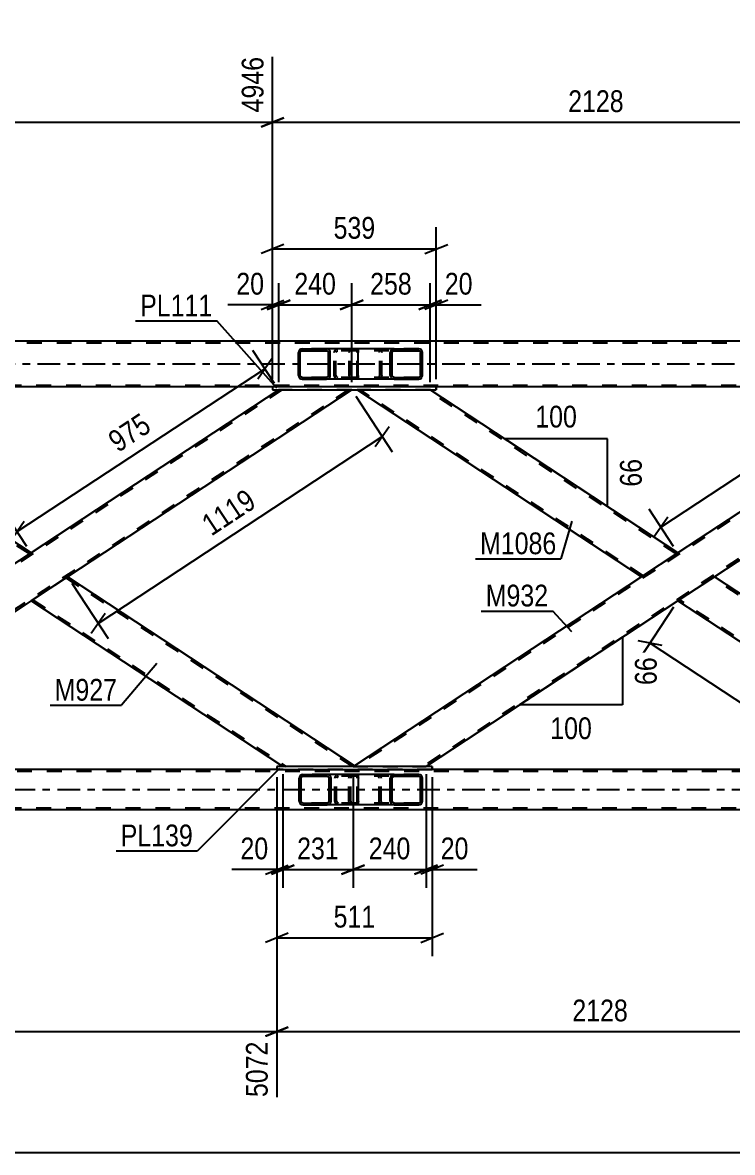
# Model space of a CAD drawing. Header units: millimetres. Extents: x -853 to 336, y -866 to -25.
# Drawn here: x -620.9 to -527.5, y -594.9 to -446.2 of the extents above; entities that cross this region are included whole.
import ezdxf

# ---------------------------------------------------------------- set-up
doc = ezdxf.new("R2010")
doc.units = ezdxf.units.MM
doc.linetypes.add('DXK_LINE_DOT2', pattern=[3.9198, 1.9599, -1.9599])
doc.linetypes.add('DXK_LINE_DOT3', pattern=[5.9187, 2.979, -0.9799, 0.9799, -0.9799])
doc.styles.add('Arial Narrow', font='ARIALN.TTF', dxfattribs={"height": 0.2})

# ---------------------------------------------------------------- blocks, each defined once
blk = doc.blocks.new('Part-570393679-5912 - 5909')
at = {"linetype": 'Continuous'}
h = blk.add_hatch(dxfattribs=at)
h.set_pattern_fill('', scale=0.7, style=0, pattern_type=0)
h.set_pattern_definition([(45, (-584.574, -492.8504), (-1.57154, 1.57154), [])])
h.paths.add_polyline_path([(-584.61, -492.67), (-584.57, -492.85), (-584.46, -493.01), (-584.3, -493.11), (-584.11, -493.15), (-580.92, -493.15), (-580.73, -493.11), (-580.56, -493.01), (-580.45, -492.85), (-580.42, -492.67), (-580.42, -489.63), (-580.45, -489.44), (-580.56, -489.29), (-580.73, -489.18), (-580.92, -489.15), (-584.11, -489.15), (-584.3, -489.18), (-584.46, -489.29), (-584.57, -489.44), (-584.61, -489.63)])
h.paths.add_polyline_path([(-584.34, -489.53), (-584.29, -489.46), (-584.21, -489.4), (-584.11, -489.39), (-580.92, -489.39), (-580.82, -489.4), (-580.74, -489.46), (-580.69, -489.53), (-580.67, -489.63), (-580.67, -492.67), (-580.69, -492.76), (-580.74, -492.84), (-580.82, -492.89), (-580.92, -492.91), (-584.11, -492.91), (-584.21, -492.89), (-584.29, -492.84), (-584.34, -492.76), (-584.36, -492.67), (-584.36, -489.63)])
at = {"color": 2, "linetype": 'Continuous'}
for p, q in [((-584.57, -489.44), (-584.61, -489.63)), ((-584.61, -492.67), (-584.61, -489.63)), ((-584.36, -489.63), (-584.34, -489.53)), ((-584.36, -492.67), (-584.36, -489.63)), ((-584.34, -489.53), (-584.29, -489.46)), ((-584.11, -489.15), (-584.3, -489.18)), ((-584.29, -489.46), (-584.21, -489.4)), ((-584.21, -489.4), (-584.11, -489.39)), ((-584.11, -489.15), (-580.92, -489.15)), ((-584.11, -489.39), (-580.92, -489.39)), ((-577.01, -489.15), (-580.92, -489.15)), ((-580.73, -489.18), (-580.92, -489.15)), ((-580.92, -489.39), (-580.82, -489.4)), ((-580.82, -489.4), (-580.74, -489.46)), ((-580.74, -489.46), (-580.69, -489.53)), ((-580.69, -489.53), (-580.67, -489.63)), ((-580.67, -492.67), (-580.67, -489.63)), ((-580.42, -489.63), (-580.45, -489.44)), ((-580.42, -492.67), (-580.42, -489.63)), ((-577.01, -489.15), (-576.91, -489.18)), ((-576.91, -489.18), (-576.82, -489.29)), ((-576.82, -489.29), (-576.76, -489.44)), ((-576.76, -489.44), (-576.74, -489.63)), ((-576.74, -492.67), (-576.74, -489.63)), ((-584.61, -492.67), (-584.57, -492.85)), ((-584.34, -492.76), (-584.36, -492.67)), ((-584.29, -492.84), (-584.34, -492.76)), ((-584.3, -493.11), (-584.11, -493.15)), ((-584.21, -492.89), (-584.29, -492.84)), ((-584.11, -492.91), (-584.21, -492.89)), ((-584.11, -492.91), (-580.92, -492.91)), ((-584.11, -493.15), (-580.92, -493.15)), ((-580.82, -492.89), (-580.92, -492.91)), ((-580.92, -493.15), (-580.73, -493.11)), ((-577.01, -493.15), (-580.92, -493.15)), ((-580.74, -492.84), (-580.82, -492.89)), ((-580.69, -492.76), (-580.74, -492.84)), ((-580.67, -492.67), (-580.69, -492.76)), ((-580.45, -492.85), (-580.42, -492.67)), ((-576.91, -493.11), (-577.01, -493.15)), ((-576.82, -493.01), (-576.91, -493.11)), ((-576.76, -492.85), (-576.82, -493.01)), ((-576.74, -492.67), (-576.76, -492.85))]:
    blk.add_line(p, q, dxfattribs=at)
at = {"color": 7, "linetype": 'DXK_LINE_DOT2'}
for p, q in [((-580.92, -489.15), (-584.11, -489.15)), ((-577.01, -489.39), (-584.11, -489.39)), ((-579.92, -489.63), (-579.88, -489.44)), ((-579.92, -492.67), (-579.92, -489.63)), ((-579.65, -489.53), (-579.67, -489.63)), ((-579.67, -492.67), (-579.67, -489.63)), ((-579.59, -489.46), (-579.65, -489.53)), ((-579.61, -489.18), (-579.42, -489.15)), ((-579.59, -489.46), (-579.57, -489.44)), ((-579.57, -489.44), (-579.51, -489.4)), ((-579.51, -489.4), (-579.42, -489.39)), ((-577.91, -489.39), (-577.91, -489.15)), ((-576.96, -489.4), (-577.01, -489.39)), ((-576.91, -489.46), (-576.96, -489.4)), ((-576.89, -489.53), (-576.91, -489.46)), ((-576.87, -489.63), (-576.89, -489.53)), ((-576.87, -492.67), (-576.87, -489.63)), ((-577.01, -492.91), (-584.11, -492.91)), ((-580.92, -493.15), (-584.11, -493.15)), ((-579.88, -492.85), (-579.92, -492.67)), ((-579.67, -492.67), (-579.65, -492.76)), ((-579.65, -492.76), (-579.59, -492.84)), ((-579.42, -493.15), (-579.61, -493.11)), ((-579.59, -492.84), (-579.57, -492.85)), ((-579.57, -492.85), (-579.51, -492.89)), ((-579.51, -492.89), (-579.42, -492.91)), ((-577.91, -493.15), (-577.91, -492.91)), ((-577.01, -492.91), (-576.96, -492.89)), ((-576.96, -492.89), (-576.91, -492.84)), ((-576.91, -492.84), (-576.89, -492.76)), ((-576.89, -492.76), (-576.87, -492.67))]:
    blk.add_line(p, q, dxfattribs=at)
at = {"color": 2, "linetype": 'Continuous'}
for centre, start, end in [((-584.12, -489.64), 111.1513, 156.1048), ((-580.9, -489.64), 23.8952, 68.8487), ((-584.12, -492.65), 203.8952, 248.8487), ((-580.9, -492.65), 291.1513, 336.1048)]:
    blk.add_arc(centre, 0.492, start, end, dxfattribs=at)
at = {"color": 7, "linetype": 'DXK_LINE_DOT2'}
for centre, start, end in [((-579.43, -489.64), 111.1513, 156.1049), ((-579.43, -492.65), 203.8951, 248.8487)]:
    blk.add_arc(centre, 0.492, start, end, dxfattribs=at)
blk = doc.blocks.new('Part-570393679-6231 - 5909')
at = {"color": 2, "linetype": 'Continuous'}
for p, q in [((-588.01, -494.15), (-588.01, -494.55)), ((-566.46, -494.15), (-588.01, -494.15)), ((-588.01, -494.55), (-566.46, -494.55)), ((-566.46, -494.15), (-566.46, -494.55)), ((-566.46, -494.15), (-566.46, -494.15)), ((-566.46, -494.55), (-566.46, -494.55))]:
    blk.add_line(p, q, dxfattribs=at)
at = {"color": 7, "linetype": 'DXK_LINE_DOT2'}
for p, q in [((-588.01, -494.15), (-588.01, -494.55)), ((-566.46, -494.55), (-566.46, -494.15)), ((-566.46, -494.15), (-566.46, -494.15)), ((-566.46, -494.55), (-566.46, -494.55))]:
    blk.add_line(p, q, dxfattribs=at)
blk = doc.blocks.new('Part-570393679-5964 - 5909')
at = {"color": 2, "linetype": 'Continuous'}
for p, q in [((-615, -519.15), (-619.8, -522.31)), ((-615, -519.15), (-615, -519.15)), ((-577.23, -543.99), (-615, -519.15)), ((-619.8, -522.31), (-619.8, -522.31)), ((-586.66, -544.11), (-619.8, -522.31)), ((-577.27, -544.01), (-577.42, -544.11)), ((-577.23, -543.99), (-577.27, -544.01))]:
    blk.add_line(p, q, dxfattribs=at)
at = {"color": 7, "linetype": 'DXK_LINE_DOT2'}
for p, q in [((-615.03, -519.17), (-615.43, -519.43)), ((-615.43, -519.43), (-615.43, -519.43)), ((-615.43, -519.43), (-615.43, -519.43)), ((-615.22, -519.29), (-615.22, -519.29)), ((-577.49, -544.11), (-615.22, -519.29)), ((-615, -519.15), (-615, -519.15)), ((-619.58, -522.16), (-619.57, -522.15)), ((-619.58, -522.16), (-619.58, -522.16)), ((-619.58, -522.16), (-586.22, -544.11)), ((-619.37, -522.02), (-619.37, -522.02)), ((-577.23, -543.99), (-577.23, -543.99)), ((-577.23, -543.99), (-577.23, -543.99)), ((-577.42, -544.11), (-586.66, -544.11)), ((-586.66, -544.11), (-586.66, -544.11))]:
    blk.add_line(p, q, dxfattribs=at)
blk = doc.blocks.new('Part-570393679-6108 - 5909')
at = {"color": 2, "linetype": 'Continuous'}
for p, q in [((-539.47, -519.15), (-576.87, -494.55)), ((-534.67, -515.99), (-567.26, -494.55)), ((-534.67, -515.99), (-539.47, -519.15)), ((-534.67, -515.99), (-534.67, -515.99)), ((-539.47, -519.15), (-539.47, -519.15))]:
    blk.add_line(p, q, dxfattribs=at)
at = {"color": 7, "linetype": 'DXK_LINE_DOT2'}
for p, q in [((-567.26, -494.55), (-576.87, -494.55)), ((-539.25, -519), (-576.43, -494.55)), ((-534.89, -516.13), (-567.7, -494.55)), ((-567.26, -494.55), (-567.26, -494.55)), ((-535.1, -516.27), (-535.1, -516.27)), ((-535.1, -516.27), (-535.1, -516.27)), ((-534.89, -516.13), (-534.94, -516.16)), ((-534.8, -516.07), (-534.8, -516.07)), ((-534.7, -516.01), (-534.7, -516.01)), ((-534.67, -515.99), (-534.67, -515.99)), ((-534.67, -515.99), (-534.67, -515.99)), ((-539.47, -519.15), (-539.47, -519.15))]:
    blk.add_line(p, q, dxfattribs=at)
blk = doc.blocks.new('Part-570393679-6038 - 5909')
at = {"linetype": 'Continuous'}
h = blk.add_hatch(dxfattribs=at)
h.set_pattern_fill('', scale=0.7, style=0, pattern_type=0)
h.set_pattern_definition([(45, (-572.4827, -492.8504), (-1.57154, 1.57154), [])])
h.paths.add_polyline_path([(-572.52, -492.67), (-572.48, -492.85), (-572.37, -493.01), (-572.21, -493.11), (-572.01, -493.15), (-568.78, -493.15), (-568.58, -493.11), (-568.41, -493.01), (-568.3, -492.85), (-568.26, -492.67), (-568.26, -489.63), (-568.3, -489.44), (-568.41, -489.29), (-568.58, -489.18), (-568.78, -489.15), (-572.01, -489.15), (-572.21, -489.18), (-572.37, -489.29), (-572.48, -489.44), (-572.52, -489.63)])
h.paths.add_polyline_path([(-572.25, -489.53), (-572.19, -489.46), (-572.11, -489.4), (-572.01, -489.39), (-568.78, -489.39), (-568.68, -489.4), (-568.6, -489.46), (-568.54, -489.53), (-568.52, -489.63), (-568.52, -492.67), (-568.54, -492.76), (-568.6, -492.84), (-568.68, -492.89), (-568.78, -492.91), (-572.01, -492.91), (-572.11, -492.89), (-572.19, -492.84), (-572.25, -492.76), (-572.27, -492.67), (-572.27, -489.63)])
at = {"color": 7, "linetype": 'DXK_LINE_DOT2'}
for p, q in [((-577.91, -489.63), (-577.87, -489.44)), ((-577.91, -492.67), (-577.91, -489.63)), ((-577.63, -489.53), (-577.65, -489.63)), ((-577.65, -492.67), (-577.65, -489.63)), ((-577.58, -489.46), (-577.63, -489.53)), ((-577.59, -489.18), (-577.4, -489.15)), ((-577.49, -489.4), (-577.58, -489.46)), ((-577.4, -489.39), (-577.49, -489.4)), ((-577.01, -489.15), (-577.4, -489.15)), ((-568.78, -489.39), (-577.4, -489.39)), ((-574.16, -489.15), (-573.97, -489.18)), ((-574.06, -489.4), (-574.16, -489.39)), ((-573.98, -489.46), (-574.06, -489.4)), ((-573.93, -489.53), (-573.98, -489.46)), ((-573.91, -489.63), (-573.93, -489.53)), ((-573.91, -492.67), (-573.91, -489.63)), ((-573.69, -489.44), (-573.65, -489.63)), ((-573.65, -492.67), (-573.65, -489.63)), ((-568.78, -489.15), (-572.01, -489.15)), ((-577.87, -492.85), (-577.91, -492.67)), ((-577.65, -492.67), (-577.63, -492.76)), ((-577.63, -492.76), (-577.58, -492.84)), ((-577.4, -493.15), (-577.59, -493.11)), ((-577.58, -492.84), (-577.49, -492.89)), ((-577.49, -492.89), (-577.4, -492.91)), ((-568.78, -492.91), (-577.4, -492.91)), ((-577.01, -493.15), (-577.4, -493.15)), ((-574.16, -492.91), (-574.06, -492.89)), ((-573.97, -493.11), (-574.16, -493.15)), ((-574.06, -492.89), (-573.98, -492.84)), ((-573.98, -492.84), (-573.93, -492.76)), ((-573.93, -492.76), (-573.91, -492.67)), ((-573.65, -492.67), (-573.69, -492.85)), ((-568.78, -493.15), (-572.01, -493.15))]:
    blk.add_line(p, q, dxfattribs=at)
at = {"color": 2, "linetype": 'Continuous'}
for p, q in [((-572.01, -489.15), (-577.01, -489.15)), ((-572.48, -489.44), (-572.52, -489.63)), ((-572.52, -492.67), (-572.52, -489.63)), ((-572.27, -489.63), (-572.25, -489.53)), ((-572.27, -492.67), (-572.27, -489.63)), ((-572.25, -489.53), (-572.19, -489.46)), ((-572.01, -489.15), (-572.21, -489.18)), ((-572.19, -489.46), (-572.11, -489.4)), ((-572.11, -489.4), (-572.01, -489.39)), ((-572.01, -489.15), (-568.78, -489.15)), ((-572.01, -489.39), (-568.78, -489.39)), ((-568.58, -489.18), (-568.78, -489.15)), ((-568.78, -489.39), (-568.68, -489.4)), ((-568.68, -489.4), (-568.6, -489.46)), ((-568.6, -489.46), (-568.54, -489.53)), ((-568.54, -489.53), (-568.52, -489.63)), ((-568.52, -492.67), (-568.52, -489.63)), ((-568.26, -489.63), (-568.3, -489.44)), ((-568.26, -492.67), (-568.26, -489.63)), ((-572.01, -493.15), (-577.01, -493.15)), ((-572.52, -492.67), (-572.48, -492.85)), ((-572.25, -492.76), (-572.27, -492.67)), ((-572.19, -492.84), (-572.25, -492.76)), ((-572.21, -493.11), (-572.01, -493.15)), ((-572.11, -492.89), (-572.19, -492.84)), ((-572.01, -492.91), (-572.11, -492.89)), ((-572.01, -492.91), (-568.78, -492.91)), ((-572.01, -493.15), (-568.78, -493.15)), ((-568.68, -492.89), (-568.78, -492.91)), ((-568.78, -493.15), (-568.58, -493.11)), ((-568.6, -492.84), (-568.68, -492.89)), ((-568.54, -492.76), (-568.6, -492.84)), ((-568.52, -492.67), (-568.54, -492.76)), ((-568.3, -492.85), (-568.26, -492.67))]:
    blk.add_line(p, q, dxfattribs=at)
at = {"color": 7, "linetype": 'DXK_LINE_DOT2'}
for centre, start, end in [((-577.42, -489.65), 110.7583, 155.68), ((-574.14, -489.65), 24.32, 69.2417), ((-577.42, -492.65), 204.32, 249.2417), ((-574.14, -492.65), 290.7583, 335.68)]:
    blk.add_arc(centre, 0.496, start, end, dxfattribs=at)
at = {"color": 2, "linetype": 'Continuous'}
for centre, start, end in [((-572.03, -489.65), 110.7583, 155.6801), ((-568.76, -489.65), 24.3199, 69.2417), ((-572.03, -492.65), 204.3199, 249.2417), ((-568.76, -492.65), 290.7583, 335.6801)]:
    blk.add_arc(centre, 0.496, start, end, dxfattribs=at)
blk = doc.blocks.new('Part-570393679-6063 - 5909')
at = {"color": 2, "linetype": 'Continuous'}
for p, q in [((-659.79, -494.55), (-659.79, -495.93)), ((-619.8, -515.99), (-652.4, -494.55)), ((-624.61, -519.15), (-659.79, -496)), ((-619.8, -515.99), (-624.61, -519.15)), ((-619.8, -515.99), (-619.8, -515.99))]:
    blk.add_line(p, q, dxfattribs=at)
at = {"color": 7, "linetype": 'DXK_LINE_DOT2'}
for p, q in [((-659.79, -494.55), (-659.79, -496)), ((-652.4, -494.55), (-659.79, -494.55)), ((-620.02, -516.13), (-652.83, -494.55)), ((-624.39, -519), (-659.79, -495.71)), ((-659.79, -495.93), (-659.79, -496)), ((-620.24, -516.27), (-620.24, -516.27)), ((-620.24, -516.27), (-620.24, -516.27)), ((-620.02, -516.13), (-620.07, -516.16)), ((-620.02, -516.13), (-620.02, -516.13)), ((-619.93, -516.07), (-619.93, -516.07)), ((-619.84, -516.01), (-619.84, -516.01)), ((-619.8, -515.99), (-619.8, -515.99)), ((-619.8, -515.99), (-619.8, -515.99)), ((-624.61, -519.15), (-624.61, -519.15))]:
    blk.add_line(p, q, dxfattribs=at)
blk = doc.blocks.new('Part-570393679-6100 - 5909')
at = {"color": 7, "linetype": 'DXK_LINE_DOT2'}
for p, q in [((-89.21, -488.39), (-764.15, -488.39)), ((-89.21, -488.15), (-665.01, -488.15)), ((-764.15, -493.91), (-89.21, -493.91)), ((-566.46, -494.15), (-588.01, -494.15))]:
    blk.add_line(p, q, dxfattribs=at)
at = {"color": 2, "linetype": 'Continuous'}
for p, q in [((-494.74, -488.15), (-659.01, -488.15)), ((-588.01, -494.15), (-651.6, -494.15)), ((-502.87, -494.15), (-566.46, -494.15))]:
    blk.add_line(p, q, dxfattribs=at)
at = {"color": 7, "linetype": 'DXK_LINE_DOT3'}
blk.add_line((-89.21, -491.15), (-764.15, -491.15), dxfattribs=at)
blk = doc.blocks.new('Part-570393679-6179 - 5909')
at = {"color": 7, "linetype": 'DXK_LINE_DOT2'}
for p, q in [((-86.59, -544.75), (-764.15, -544.75)), ((-567.01, -544.51), (-587.46, -544.51)), ((-764.15, -549.55), (-86.59, -549.55))]:
    blk.add_line(p, q, dxfattribs=at)
at = {"color": 2, "linetype": 'Continuous'}
for p, q in [((-587.46, -544.51), (-652.14, -544.51)), ((-502.33, -544.51), (-567.01, -544.51)), ((-86.59, -549.79), (-764.15, -549.79))]:
    blk.add_line(p, q, dxfattribs=at)
at = {"color": 7, "linetype": 'DXK_LINE_DOT3'}
blk.add_line((-86.59, -547.15), (-764.15, -547.15), dxfattribs=at)
blk = doc.blocks.new('Part-570393679-6208 - 5909')
at = {"color": 2, "linetype": 'Continuous'}
for p, q in [((-587.46, -544.11), (-587.46, -544.51)), ((-567.01, -544.11), (-587.46, -544.11)), ((-587.46, -544.51), (-567.01, -544.51)), ((-567.01, -544.11), (-567.01, -544.51)), ((-567.01, -544.11), (-567.01, -544.11)), ((-567.01, -544.51), (-567.01, -544.51))]:
    blk.add_line(p, q, dxfattribs=at)
at = {"color": 7, "linetype": 'DXK_LINE_DOT2'}
for p, q in [((-587.46, -544.11), (-587.46, -544.51)), ((-567.01, -544.51), (-567.01, -544.11)), ((-567.01, -544.11), (-567.01, -544.11)), ((-567.01, -544.51), (-567.01, -544.51))]:
    blk.add_line(p, q, dxfattribs=at)
blk = doc.blocks.new('Part-570393679-6458 - 5909')
at = {"color": 7, "linetype": 'DXK_LINE_DOT2'}
for p, q in [((-586.77, -494.55), (-659.79, -542.58)), ((-578.04, -494.55), (-653.38, -544.11)), ((-577.6, -494.55), (-587.21, -494.55)), ((-587.21, -494.55), (-587.21, -494.55)), ((-577.6, -494.55), (-577.6, -494.55)), ((-577.6, -494.55), (-577.6, -494.55)), ((-619.8, -515.99), (-624.61, -519.15)), ((-615, -519.15), (-619.8, -522.31)), ((-659.79, -542.29), (-659.79, -544.11)), ((-659.79, -542.34), (-659.79, -542.29)), ((-659.79, -542.34), (-659.79, -542.36)), ((-659.79, -542.6), (-659.79, -542.58)), ((-652.94, -544.11), (-659.79, -544.11)), ((-652.94, -544.11), (-652.94, -544.11))]:
    blk.add_line(p, q, dxfattribs=at)
at = {"color": 2, "linetype": 'Continuous'}
for p, q in [((-587.21, -494.55), (-619.8, -515.99)), ((-577.6, -494.55), (-615, -519.15)), ((-659.79, -542.29), (-624.61, -519.15)), ((-619.8, -522.31), (-652.94, -544.11)), ((-659.79, -542.36), (-659.79, -544.11))]:
    blk.add_line(p, q, dxfattribs=at)
blk = doc.blocks.new('Part-570393679-6470 - 5909')
at = {"color": 7, "linetype": 'DXK_LINE_DOT2'}
for p, q in [((-501.64, -494.55), (-576.98, -544.11)), ((-502.07, -494.55), (-493.93, -494.55)), ((-502.07, -494.55), (-502.07, -494.55)), ((-493.93, -494.55), (-493.93, -495.51)), ((-493.93, -495.22), (-568.24, -544.11)), ((-493.93, -495.44), (-493.93, -495.46)), ((-493.93, -495.46), (-493.93, -495.51)), ((-493.93, -495.51), (-493.93, -495.51)), ((-493.93, -495.51), (-493.93, -495.51)), ((-534.67, -515.99), (-539.47, -519.15)), ((-529.86, -519.15), (-534.67, -522.31)), ((-577.23, -543.99), (-577.42, -544.11)), ((-577.42, -544.11), (-577.42, -544.11)), ((-577.42, -544.11), (-567.81, -544.11))]:
    blk.add_line(p, q, dxfattribs=at)
at = {"color": 2, "linetype": 'Continuous'}
for p, q in [((-502.07, -494.55), (-534.67, -515.99)), ((-493.93, -494.55), (-493.93, -495.44)), ((-493.93, -495.51), (-529.86, -519.15)), ((-539.47, -519.15), (-577.23, -543.99)), ((-534.67, -522.31), (-567.81, -544.11))]:
    blk.add_line(p, q, dxfattribs=at)
blk = doc.blocks.new('Part-570393679-6475 - 5909')
at = {"color": 2, "linetype": 'Continuous'}
for p, q in [((-529.86, -519.15), (-534.67, -522.31)), ((-529.86, -519.15), (-529.86, -519.15)), ((-493.93, -542.79), (-529.86, -519.15)), ((-534.67, -522.31), (-534.67, -522.31)), ((-501.53, -544.11), (-534.67, -522.31)), ((-493.93, -542.86), (-493.93, -544.11))]:
    blk.add_line(p, q, dxfattribs=at)
at = {"color": 7, "linetype": 'DXK_LINE_DOT2'}
for p, q in [((-529.9, -519.17), (-530.3, -519.43)), ((-530.3, -519.43), (-530.3, -519.43)), ((-530.3, -519.43), (-530.3, -519.43)), ((-530.08, -519.29), (-530.08, -519.29)), ((-493.93, -543.07), (-530.08, -519.29)), ((-529.86, -519.15), (-529.86, -519.15)), ((-534.45, -522.16), (-534.43, -522.15)), ((-501.09, -544.11), (-534.45, -522.16)), ((-534.23, -522.02), (-534.23, -522.02)), ((-493.93, -544.11), (-493.93, -542.79)), ((-493.93, -542.79), (-493.93, -542.79)), ((-493.93, -542.79), (-493.93, -542.79)), ((-493.93, -542.79), (-493.93, -542.86)), ((-493.93, -543.07), (-493.93, -543.14)), ((-501.53, -544.11), (-493.93, -544.11)), ((-501.53, -544.11), (-501.53, -544.11))]:
    blk.add_line(p, q, dxfattribs=at)
blk = doc.blocks.new('Part-570393679-6548 - 5909')
at = {"linetype": 'Continuous'}
h = blk.add_hatch(dxfattribs=at)
h.set_pattern_fill('', scale=0.7, style=0, pattern_type=0)
h.set_pattern_definition([(45, (-572.482, -548.8494), (-1.57154, 1.57154), [])])
h.paths.add_polyline_path([(-572.52, -548.67), (-572.48, -548.85), (-572.37, -549.01), (-572.21, -549.11), (-572.01, -549.15), (-568.78, -549.15), (-568.58, -549.11), (-568.41, -549.01), (-568.3, -548.85), (-568.26, -548.67), (-568.26, -545.63), (-568.3, -545.44), (-568.41, -545.29), (-568.58, -545.18), (-568.78, -545.15), (-572.01, -545.15), (-572.21, -545.18), (-572.37, -545.29), (-572.48, -545.44), (-572.52, -545.63)])
h.paths.add_polyline_path([(-572.25, -545.53), (-572.19, -545.46), (-572.11, -545.4), (-572.01, -545.39), (-568.78, -545.39), (-568.68, -545.4), (-568.59, -545.46), (-568.54, -545.53), (-568.52, -545.63), (-568.52, -548.67), (-568.54, -548.76), (-568.59, -548.84), (-568.68, -548.89), (-568.78, -548.91), (-572.01, -548.91), (-572.11, -548.89), (-572.19, -548.84), (-572.25, -548.76), (-572.27, -548.67), (-572.27, -545.63)])
at = {"color": 7, "linetype": 'DXK_LINE_DOT2'}
for p, q in [((-577.99, -545.63), (-577.95, -545.44)), ((-577.71, -545.53), (-577.73, -545.63)), ((-577.66, -545.46), (-577.71, -545.53)), ((-577.67, -545.18), (-577.48, -545.15)), ((-577.57, -545.4), (-577.66, -545.46)), ((-577.48, -545.39), (-577.57, -545.4)), ((-576.99, -545.15), (-577.48, -545.15)), ((-568.78, -545.39), (-577.48, -545.39)), ((-574.24, -545.15), (-574.04, -545.18)), ((-574.14, -545.4), (-574.24, -545.39)), ((-574.06, -545.46), (-574.14, -545.4)), ((-574, -545.53), (-574.06, -545.46)), ((-573.99, -545.63), (-574, -545.53)), ((-573.77, -545.44), (-573.73, -545.63)), ((-568.78, -545.15), (-572.01, -545.15)), ((-577.99, -548.67), (-577.99, -545.63)), ((-577.73, -548.67), (-577.73, -545.63)), ((-573.99, -548.67), (-573.99, -545.63)), ((-573.73, -548.67), (-573.73, -545.63)), ((-577.95, -548.85), (-577.99, -548.67)), ((-577.73, -548.67), (-577.71, -548.76)), ((-577.71, -548.76), (-577.66, -548.84)), ((-577.48, -549.15), (-577.67, -549.11)), ((-577.66, -548.84), (-577.57, -548.89)), ((-577.57, -548.89), (-577.48, -548.91)), ((-568.78, -548.91), (-577.48, -548.91)), ((-576.99, -549.15), (-577.48, -549.15)), ((-574.24, -548.91), (-574.14, -548.89)), ((-574.04, -549.11), (-574.24, -549.15)), ((-574.14, -548.89), (-574.06, -548.84)), ((-574.06, -548.84), (-574, -548.76)), ((-574, -548.76), (-573.99, -548.67)), ((-573.73, -548.67), (-573.77, -548.85)), ((-568.78, -549.15), (-572.01, -549.15))]:
    blk.add_line(p, q, dxfattribs=at)
at = {"color": 2, "linetype": 'Continuous'}
for p, q in [((-572.01, -545.15), (-576.99, -545.15)), ((-572.48, -545.44), (-572.52, -545.63)), ((-572.27, -545.63), (-572.25, -545.53)), ((-572.25, -545.53), (-572.19, -545.46)), ((-572.01, -545.15), (-572.21, -545.18)), ((-572.19, -545.46), (-572.11, -545.4)), ((-572.11, -545.4), (-572.01, -545.39)), ((-572.01, -545.15), (-568.78, -545.15)), ((-572.01, -545.39), (-568.78, -545.39)), ((-568.58, -545.18), (-568.78, -545.15)), ((-568.78, -545.39), (-568.68, -545.4)), ((-568.68, -545.4), (-568.59, -545.46)), ((-568.59, -545.46), (-568.54, -545.53)), ((-568.54, -545.53), (-568.52, -545.63)), ((-568.26, -545.63), (-568.3, -545.44)), ((-572.52, -548.67), (-572.52, -545.63)), ((-572.27, -548.67), (-572.27, -545.63)), ((-568.52, -548.67), (-568.52, -545.63)), ((-568.26, -548.67), (-568.26, -545.63)), ((-572.01, -549.15), (-576.99, -549.15)), ((-572.52, -548.67), (-572.48, -548.85)), ((-572.25, -548.76), (-572.27, -548.67)), ((-572.19, -548.84), (-572.25, -548.76)), ((-572.21, -549.11), (-572.01, -549.15)), ((-572.11, -548.89), (-572.19, -548.84)), ((-572.01, -548.91), (-572.11, -548.89)), ((-572.01, -548.91), (-568.78, -548.91)), ((-572.01, -549.15), (-568.78, -549.15)), ((-568.68, -548.89), (-568.78, -548.91)), ((-568.78, -549.15), (-568.58, -549.11)), ((-568.59, -548.84), (-568.68, -548.89)), ((-568.54, -548.76), (-568.59, -548.84)), ((-568.52, -548.67), (-568.54, -548.76)), ((-568.3, -548.85), (-568.26, -548.67))]:
    blk.add_line(p, q, dxfattribs=at)
at = {"color": 7, "linetype": 'DXK_LINE_DOT2'}
for centre, start, end in [((-577.5, -545.65), 110.7583, 155.68), ((-574.22, -545.65), 24.32, 69.2417), ((-577.5, -548.64), 204.32, 249.2417), ((-574.22, -548.64), 290.7583, 335.68)]:
    blk.add_arc(centre, 0.496, start, end, dxfattribs=at)
at = {"color": 2, "linetype": 'Continuous'}
for centre, start, end in [((-572.03, -545.65), 110.7583, 155.6801), ((-568.76, -545.65), 24.3199, 69.2417), ((-572.03, -548.64), 204.3199, 249.2417), ((-568.76, -548.64), 290.7583, 335.6801)]:
    blk.add_arc(centre, 0.496, start, end, dxfattribs=at)
blk = doc.blocks.new('Part-570393679-6568 - 5909')
at = {"linetype": 'Continuous'}
h = blk.add_hatch(dxfattribs=at)
h.set_pattern_fill('', scale=0.7, style=0, pattern_type=0)
h.set_pattern_definition([(45, (-584.4735, -548.8494), (-1.57154, 1.57154), [])])
h.paths.add_polyline_path([(-584.51, -548.67), (-584.47, -548.85), (-584.36, -549.01), (-584.2, -549.11), (-584.01, -549.15), (-580.82, -549.15), (-580.63, -549.11), (-580.47, -549.01), (-580.36, -548.85), (-580.32, -548.67), (-580.32, -545.63), (-580.36, -545.44), (-580.47, -545.29), (-580.63, -545.18), (-580.82, -545.15), (-584.01, -545.15), (-584.2, -545.18), (-584.36, -545.29), (-584.47, -545.44), (-584.51, -545.63)])
h.paths.add_polyline_path([(-584.24, -545.53), (-584.19, -545.46), (-584.11, -545.4), (-584.01, -545.39), (-580.82, -545.39), (-580.73, -545.4), (-580.65, -545.46), (-580.59, -545.53), (-580.57, -545.63), (-580.57, -548.67), (-580.59, -548.76), (-580.65, -548.84), (-580.73, -548.89), (-580.82, -548.91), (-584.01, -548.91), (-584.11, -548.89), (-584.19, -548.84), (-584.24, -548.76), (-584.26, -548.67), (-584.26, -545.63)])
at = {"color": 2, "linetype": 'Continuous'}
for p, q in [((-584.47, -545.44), (-584.51, -545.63)), ((-584.26, -545.63), (-584.24, -545.53)), ((-584.24, -545.53), (-584.19, -545.46)), ((-584.01, -545.15), (-584.2, -545.18)), ((-584.19, -545.46), (-584.11, -545.4)), ((-584.11, -545.4), (-584.01, -545.39)), ((-584.01, -545.15), (-580.82, -545.15)), ((-584.01, -545.39), (-580.82, -545.39)), ((-576.99, -545.15), (-580.82, -545.15)), ((-580.63, -545.18), (-580.82, -545.15)), ((-580.82, -545.39), (-580.73, -545.4)), ((-580.73, -545.4), (-580.65, -545.46)), ((-580.65, -545.46), (-580.59, -545.53)), ((-580.59, -545.53), (-580.57, -545.63)), ((-580.32, -545.63), (-580.36, -545.44)), ((-576.99, -545.15), (-576.89, -545.18)), ((-576.89, -545.18), (-576.8, -545.29)), ((-576.8, -545.29), (-576.74, -545.44)), ((-576.74, -545.44), (-576.72, -545.63)), ((-584.51, -548.67), (-584.51, -545.63)), ((-584.26, -548.67), (-584.26, -545.63)), ((-580.57, -548.67), (-580.57, -545.63)), ((-580.32, -548.67), (-580.32, -545.63)), ((-576.72, -548.67), (-576.72, -545.63)), ((-584.51, -548.67), (-584.47, -548.85)), ((-584.24, -548.76), (-584.26, -548.67)), ((-584.19, -548.84), (-584.24, -548.76)), ((-584.2, -549.11), (-584.01, -549.15)), ((-584.11, -548.89), (-584.19, -548.84)), ((-584.01, -548.91), (-584.11, -548.89)), ((-584.01, -548.91), (-580.82, -548.91)), ((-584.01, -549.15), (-580.82, -549.15)), ((-580.73, -548.89), (-580.82, -548.91)), ((-580.82, -549.15), (-580.63, -549.11)), ((-576.99, -549.15), (-580.82, -549.15)), ((-580.65, -548.84), (-580.73, -548.89)), ((-580.59, -548.76), (-580.65, -548.84)), ((-580.57, -548.67), (-580.59, -548.76)), ((-580.36, -548.85), (-580.32, -548.67)), ((-576.89, -549.11), (-576.99, -549.15)), ((-576.8, -549.01), (-576.89, -549.11)), ((-576.74, -548.85), (-576.8, -549.01)), ((-576.72, -548.67), (-576.74, -548.85))]:
    blk.add_line(p, q, dxfattribs=at)
at = {"color": 7, "linetype": 'DXK_LINE_DOT2'}
for p, q in [((-580.82, -545.15), (-584.01, -545.15)), ((-576.99, -545.39), (-584.01, -545.39)), ((-579.83, -545.63), (-579.79, -545.44)), ((-579.56, -545.53), (-579.58, -545.63)), ((-579.51, -545.46), (-579.56, -545.53)), ((-579.52, -545.18), (-579.33, -545.15)), ((-579.51, -545.46), (-579.48, -545.44)), ((-579.48, -545.44), (-579.42, -545.4)), ((-579.42, -545.4), (-579.33, -545.39)), ((-577.99, -545.39), (-577.99, -545.15)), ((-576.94, -545.4), (-576.99, -545.39)), ((-576.9, -545.46), (-576.94, -545.4)), ((-576.87, -545.53), (-576.9, -545.46)), ((-576.86, -545.63), (-576.87, -545.53)), ((-579.83, -548.67), (-579.83, -545.63)), ((-579.58, -548.67), (-579.58, -545.63)), ((-576.86, -548.67), (-576.86, -545.63)), ((-576.99, -548.91), (-584.01, -548.91)), ((-580.82, -549.15), (-584.01, -549.15)), ((-579.79, -548.85), (-579.83, -548.67)), ((-579.58, -548.67), (-579.56, -548.76)), ((-579.56, -548.76), (-579.51, -548.84)), ((-579.33, -549.15), (-579.52, -549.11)), ((-579.51, -548.84), (-579.42, -548.89)), ((-579.42, -548.89), (-579.33, -548.91)), ((-577.99, -549.15), (-577.99, -548.91)), ((-576.99, -548.91), (-576.94, -548.89)), ((-576.94, -548.89), (-576.9, -548.84)), ((-576.9, -548.84), (-576.87, -548.76)), ((-576.87, -548.76), (-576.86, -548.67))]:
    blk.add_line(p, q, dxfattribs=at)
at = {"color": 2, "linetype": 'Continuous'}
for centre, start, end in [((-584.02, -545.64), 111.1941, 156.1506), ((-580.81, -545.64), 23.8494, 68.8059), ((-584.02, -548.65), 203.8494, 248.8059), ((-580.81, -548.65), 291.1941, 336.1506)]:
    blk.add_arc(centre, 0.492, start, end, dxfattribs=at)
at = {"color": 7, "linetype": 'DXK_LINE_DOT2'}
for centre, start, end in [((-579.34, -545.64), 111.1941, 156.1506), ((-579.34, -548.65), 203.8494, 248.8059)]:
    blk.add_arc(centre, 0.492, start, end, dxfattribs=at)
blk = doc.blocks.new('StraightDimension-570393679-7809 - 5909')
at = {"color": 7, "linetype": 'Continuous'}
for p, q in [((-587.46, -545.51), (-587.46, -587.59)), ((-502.33, -545.51), (-502.33, -587.59)), ((-585.96, -578.38), (-588.96, -579.58)), ((-587.46, -578.98), (-502.33, -578.98)), ((-503.83, -579.58), (-500.83, -578.38))]:
    blk.add_line(p, q, dxfattribs=at)
at = {"color": 0}
blk.add_wipeout([(-540.64, -578.23), (-540.64, -574.03), (-549.15, -574.03), (-549.15, -578.23)], dxfattribs=at)
at = {"color": 3, "style": 'Arial Narrow'}
blk.add_text('2128', height=2.863, dxfattribs=at).set_placement((-548.55, -577.63))
at = {"color": 0, "linetype": 'Continuous'}
blk.add_wipeout([(-502.93, -579.68), (-507.13, -579.68), (-507.13, -588.19), (-502.93, -588.19)], dxfattribs=at)
at = {"color": 3, "linetype": 'Continuous', "style": 'Arial Narrow'}
blk.add_text('7200', height=2.863, rotation=90.0002, dxfattribs=at).set_placement((-503.53, -587.59))
blk = doc.blocks.new('StraightDimension-570393679-6934 - 5909')
at = {"color": 7, "linetype": 'Continuous'}
for p, q in [((-577.42, -545.11), (-577.42, -560.06)), ((-567.81, -545.11), (-567.81, -560.06)), ((-578.92, -558.26), (-575.92, -557.06)), ((-566.31, -557.06), (-569.31, -558.26)), ((-577.42, -557.66), (-567.81, -557.66))]:
    blk.add_line(p, q, dxfattribs=at)
at = {"color": 0}
blk.add_wipeout([(-569.27, -556.91), (-569.27, -552.71), (-575.95, -552.71), (-575.95, -556.91)], dxfattribs=at)
at = {"color": 3, "style": 'Arial Narrow'}
blk.add_text('240', height=2.863, dxfattribs=at).set_placement((-575.35, -556.31))
blk = doc.blocks.new('AngleDimension-570393679-25994 - 5909')
at = {"color": 7, "linetype": 'Continuous'}
for p, q in [((-554.67, -502.83), (-557.45, -501)), ((-543.92, -501), (-557.45, -501)), ((-543.92, -509.9), (-557.45, -501)), ((-543.92, -509.9), (-543.92, -501))]:
    blk.add_line(p, q, dxfattribs=at)
at = {"color": 0}
for points in [[(-547.34, -500.1), (-547.34, -495.9), (-554.03, -495.9), (-554.03, -500.1)], [(-538.82, -503.02), (-543.02, -503.02), (-543.02, -507.88), (-538.82, -507.88)]]:
    blk.add_wipeout(points, dxfattribs=at)
at = {"color": 3, "style": 'Arial Narrow'}
blk.add_text('100', height=2.863, dxfattribs=at).set_placement((-553.43, -499.5))
blk.add_text('66', height=2.863, rotation=90.0002, dxfattribs=at).set_placement((-539.42, -507.28))
blk = doc.blocks.new('StraightDimension-570393679-7906 - 5909')
at = {"color": 7, "linetype": 'Continuous'}
for p, q in [((-502.62, -493.71), (-505.86, -488.79)), ((-505.22, -492.49), (-503.37, -489.84)), ((-536.89, -512.61), (-504.3, -491.17)), ((-535.22, -515.15), (-538.46, -510.23)), ((-535.97, -511.28), (-537.81, -513.93))]:
    blk.add_line(p, q, dxfattribs=at)
at = {"color": 0}
blk.add_wipeout([(-518.21, -499.43), (-520.52, -495.92), (-526.1, -499.59), (-523.8, -503.1)], dxfattribs=at)
at = {"color": 3, "style": 'Arial Narrow'}
blk.add_text('975', height=2.863, rotation=33.3347, dxfattribs=at).set_placement((-523.63, -502.27))
blk = doc.blocks.new('StraightDimension-570393679-6884 - 5909')
at = {"color": 7, "linetype": 'Continuous'}
for p, q in [((-588.01, -493.15), (-588.01, -480.51)), ((-587.21, -493.55), (-587.21, -480.51)), ((-589.51, -483.96), (-586.51, -482.76)), ((-585.71, -482.76), (-588.71, -483.96)), ((-588.01, -483.36), (-593.91, -483.36)), ((-588.01, -483.36), (-593.91, -483.36)), ((-588.01, -483.36), (-587.21, -483.36))]:
    blk.add_line(p, q, dxfattribs=at)
at = {"color": 0}
blk.add_wipeout([(-588.53, -482.61), (-588.53, -478.41), (-593.39, -478.41), (-593.39, -482.61)], dxfattribs=at)
at = {"color": 3, "style": 'Arial Narrow'}
blk.add_text('20', height=2.863, dxfattribs=at).set_placement((-592.79, -482.01))
blk = doc.blocks.new('StraightDimension-570393679-7896 - 5909')
at = {"color": 7, "linetype": 'Continuous'}
for p, q in [((-535.22, -523.14), (-539.65, -529.88)), ((-536.74, -528.19), (-539.91, -527.55)), ((-538.33, -527.87), (-505.19, -549.67)), ((-502.08, -544.94), (-506.51, -551.68)), ((-506.77, -549.35), (-503.6, -549.99))]:
    blk.add_line(p, q, dxfattribs=at)
at = {"color": 0}
blk.add_wipeout([(-518.55, -539.98), (-516.25, -536.47), (-521.83, -532.8), (-524.14, -536.31)], dxfattribs=at)
at = {"color": 3, "style": 'Arial Narrow'}
blk.add_text('992', height=2.863, rotation=-33.3347, dxfattribs=at).set_placement((-523.31, -536.14))
blk = doc.blocks.new('StraightDimension-570393679-6868 - 5909')
at = {"color": 7, "linetype": 'Continuous'}
for p, q in [((-577.6, -493.55), (-577.6, -480.51)), ((-567.26, -493.55), (-567.26, -480.51)), ((-579.1, -483.96), (-576.1, -482.76)), ((-565.76, -482.76), (-568.76, -483.96)), ((-577.6, -483.36), (-567.26, -483.36))]:
    blk.add_line(p, q, dxfattribs=at)
at = {"color": 0}
blk.add_wipeout([(-569.09, -482.61), (-569.09, -478.41), (-575.77, -478.41), (-575.77, -482.61)], dxfattribs=at)
at = {"color": 3, "style": 'Arial Narrow'}
blk.add_text('258', height=2.863, dxfattribs=at).set_placement((-575.17, -482.01))
blk = doc.blocks.new('StraightDimension-570393679-6876 - 5909')
at = {"color": 7, "linetype": 'Continuous'}
for p, q in [((-567.26, -493.55), (-567.26, -480.51)), ((-566.46, -493.15), (-566.46, -480.51)), ((-568.76, -483.96), (-565.76, -482.76)), ((-564.96, -482.76), (-567.96, -483.96)), ((-567.26, -483.36), (-566.46, -483.36)), ((-566.46, -483.36), (-560.56, -483.36)), ((-566.46, -483.36), (-560.56, -483.36))]:
    blk.add_line(p, q, dxfattribs=at)
at = {"color": 0}
blk.add_wipeout([(-561.08, -482.61), (-561.08, -478.41), (-565.94, -478.41), (-565.94, -482.61)], dxfattribs=at)
at = {"color": 3, "style": 'Arial Narrow'}
blk.add_text('20', height=2.863, dxfattribs=at).set_placement((-565.34, -482.01))
blk = doc.blocks.new('StraightDimension-570393679-6892 - 5909')
at = {"color": 7, "linetype": 'Continuous'}
for p, q in [((-587.21, -493.55), (-587.21, -480.51)), ((-577.6, -493.55), (-577.6, -480.51)), ((-588.71, -483.96), (-585.71, -482.76)), ((-576.1, -482.76), (-579.1, -483.96)), ((-587.21, -483.36), (-577.6, -483.36))]:
    blk.add_line(p, q, dxfattribs=at)
at = {"color": 0}
blk.add_wipeout([(-579.06, -482.61), (-579.06, -478.41), (-585.75, -478.41), (-585.75, -482.61)], dxfattribs=at)
at = {"color": 3, "style": 'Arial Narrow'}
blk.add_text('240', height=2.863, dxfattribs=at).set_placement((-585.15, -482.01))
blk = doc.blocks.new('StraightDimension-570393679-6918 - 5909')
at = {"color": 7, "linetype": 'Continuous'}
for p, q in [((-587.46, -545.51), (-587.46, -560.06)), ((-586.66, -545.11), (-586.66, -560.06)), ((-588.96, -558.26), (-585.96, -557.06)), ((-585.16, -557.06), (-588.16, -558.26)), ((-587.46, -557.66), (-593.37, -557.66)), ((-587.46, -557.66), (-593.37, -557.66)), ((-587.46, -557.66), (-586.66, -557.66))]:
    blk.add_line(p, q, dxfattribs=at)
at = {"color": 0}
blk.add_wipeout([(-587.99, -556.91), (-587.99, -552.71), (-592.84, -552.71), (-592.84, -556.91)], dxfattribs=at)
at = {"color": 3, "style": 'Arial Narrow'}
blk.add_text('20', height=2.863, dxfattribs=at).set_placement((-592.24, -556.31))
blk = doc.blocks.new('StraightDimension-570393679-6926 - 5909')
at = {"color": 7, "linetype": 'Continuous'}
for p, q in [((-567.81, -545.11), (-567.81, -560.06)), ((-567.01, -545.51), (-567.01, -560.06)), ((-569.31, -558.26), (-566.31, -557.06)), ((-565.51, -557.06), (-568.51, -558.26)), ((-567.81, -557.66), (-567.01, -557.66)), ((-567.01, -557.66), (-561.1, -557.66)), ((-567.01, -557.66), (-561.1, -557.66))]:
    blk.add_line(p, q, dxfattribs=at)
at = {"color": 0}
blk.add_wipeout([(-561.63, -556.91), (-561.63, -552.71), (-566.48, -552.71), (-566.48, -556.91)], dxfattribs=at)
at = {"color": 3, "style": 'Arial Narrow'}
blk.add_text('20', height=2.863, dxfattribs=at).set_placement((-565.88, -556.31))
blk = doc.blocks.new('StraightDimension-570393679-6942 - 5909')
at = {"color": 7, "linetype": 'Continuous'}
for p, q in [((-586.66, -545.11), (-586.66, -560.06)), ((-577.42, -545.11), (-577.42, -560.06)), ((-588.16, -558.26), (-585.16, -557.06)), ((-575.92, -557.06), (-578.92, -558.26)), ((-586.66, -557.66), (-577.42, -557.66))]:
    blk.add_line(p, q, dxfattribs=at)
at = {"color": 0}
blk.add_wipeout([(-578.7, -556.91), (-578.7, -552.71), (-585.38, -552.71), (-585.38, -556.91)], dxfattribs=at)
at = {"color": 3, "style": 'Arial Narrow'}
blk.add_text('231', height=2.863, dxfattribs=at).set_placement((-584.78, -556.31))
blk = doc.blocks.new('StraightDimension-570393679-7042 - 5909')
at = {"color": 7, "linetype": 'Continuous'}
for p, q in [((-577.05, -495.38), (-572.25, -502.68)), ((-574.49, -502), (-572.65, -499.35)), ((-610.97, -525.27), (-573.57, -500.67)), ((-614.45, -519.98), (-609.65, -527.28)), ((-610.04, -523.95), (-611.89, -526.6))]:
    blk.add_line(p, q, dxfattribs=at)
at = {"color": 0}
blk.add_wipeout([(-589.12, -510.01), (-591.43, -506.5), (-598.54, -511.18), (-596.24, -514.69)], dxfattribs=at)
at = {"color": 3, "style": 'Arial Narrow'}
blk.add_text('1119', height=2.863, rotation=33.3347, dxfattribs=at).set_placement((-596.07, -513.85))
blk = doc.blocks.new('StraightDimension-570393679-7093 - 5909')
at = {"color": 7, "linetype": 'Continuous'}
for p, q in [((-587.76, -493.71), (-590.61, -489.38)), ((-589.96, -493.08), (-588.12, -490.43)), ((-621.64, -513.2), (-589.04, -491.76)), ((-620.35, -515.15), (-623.2, -510.82)), ((-620.71, -511.87), (-622.56, -514.52))]:
    blk.add_line(p, q, dxfattribs=at)
at = {"color": 0}
blk.add_wipeout([(-602.96, -500.02), (-605.27, -496.51), (-610.85, -500.18), (-608.54, -503.69)], dxfattribs=at)
at = {"color": 3, "style": 'Arial Narrow'}
blk.add_text('975', height=2.863, rotation=33.3347, dxfattribs=at).set_placement((-608.37, -502.86))
blk = doc.blocks.new('StraightDimension-570393679-7374 - 5909')
at = {"color": 7, "linetype": 'Continuous'}
for p, q in [((-588.01, -493.15), (-588.01, -450.72)), ((-502.87, -493.15), (-502.87, -450.72)), ((-586.51, -458.74), (-589.51, -459.94)), ((-504.37, -459.94), (-501.37, -458.74)), ((-588.01, -459.34), (-502.87, -459.34))]:
    blk.add_line(p, q, dxfattribs=at)
at = {"color": 0}
blk.add_wipeout([(-541.18, -458.59), (-541.18, -454.39), (-549.7, -454.39), (-549.7, -458.59)], dxfattribs=at)
at = {"color": 3, "style": 'Arial Narrow'}
blk.add_text('2128', height=2.863, dxfattribs=at).set_placement((-549.1, -457.99))
at = {"color": 0, "linetype": 'Continuous'}
blk.add_wipeout([(-503.47, -450.12), (-507.67, -450.12), (-507.67, -458.64), (-503.47, -458.64)], dxfattribs=at)
at = {"color": 3, "linetype": 'Continuous', "style": 'Arial Narrow'}
blk.add_text('7074', height=2.863, rotation=90.0002, dxfattribs=at).set_placement((-504.07, -458.04))
blk = doc.blocks.new('StraightDimension-570393679-7384 - 5909')
at = {"color": 7, "linetype": 'Continuous'}
for p, q in [((-664.21, -486.75), (-664.21, -446.22)), ((-588.01, -493.15), (-588.01, -450.72)), ((-662.71, -458.74), (-665.71, -459.94)), ((-589.51, -459.94), (-586.51, -458.74)), ((-664.21, -459.34), (-588.01, -459.34))]:
    blk.add_line(p, q, dxfattribs=at)
at = {"color": 0}
blk.add_wipeout([(-621.85, -458.59), (-621.85, -454.39), (-630.36, -454.39), (-630.36, -458.59)], dxfattribs=at)
at = {"color": 3, "style": 'Arial Narrow'}
blk.add_text('1905', height=2.863, dxfattribs=at).set_placement((-629.76, -457.99))
at = {"color": 0, "linetype": 'Continuous'}
blk.add_wipeout([(-588.61, -450.12), (-592.81, -450.12), (-592.81, -458.64), (-588.61, -458.64)], dxfattribs=at)
at = {"color": 3, "linetype": 'Continuous', "style": 'Arial Narrow'}
blk.add_text('4946', height=2.863, rotation=90.0002, dxfattribs=at).set_placement((-589.21, -458.04))
blk = doc.blocks.new('StraightDimension-570393679-7587 - 5909')
at = {"color": 7, "linetype": 'Continuous'}
for p, q in [((-588.01, -493.15), (-588.01, -473.16)), ((-566.46, -493.15), (-566.46, -473.16)), ((-586.51, -475.41), (-589.51, -476.61)), ((-567.96, -476.61), (-564.96, -475.41)), ((-588.01, -476.01), (-566.46, -476.01))]:
    blk.add_line(p, q, dxfattribs=at)
at = {"color": 0}
blk.add_wipeout([(-573.89, -475.26), (-573.89, -471.06), (-580.58, -471.06), (-580.58, -475.26)], dxfattribs=at)
at = {"color": 3, "style": 'Arial Narrow'}
blk.add_text('539', height=2.863, dxfattribs=at).set_placement((-579.98, -474.66))
blk = doc.blocks.new('StraightDimension-570393679-7628 - 5909')
at = {"color": 7, "linetype": 'Continuous'}
for p, q in [((-587.46, -545.51), (-587.46, -569.04)), ((-567.01, -545.51), (-567.01, -569.04)), ((-585.96, -566.04), (-588.96, -567.24)), ((-568.51, -567.24), (-565.51, -566.04)), ((-587.46, -566.64), (-567.01, -566.64))]:
    blk.add_line(p, q, dxfattribs=at)
at = {"color": 0}
blk.add_wipeout([(-573.89, -565.89), (-573.89, -561.69), (-580.58, -561.69), (-580.58, -565.89)], dxfattribs=at)
at = {"color": 3, "style": 'Arial Narrow'}
blk.add_text('511', height=2.863, dxfattribs=at).set_placement((-579.98, -565.29))
blk = doc.blocks.new('StraightDimension-570393679-7801 - 5909')
at = {"color": 7, "linetype": 'Continuous'}
for p, q in [((-672.6, -545.51), (-672.6, -587.59)), ((-587.46, -545.51), (-587.46, -587.59)), ((-671.1, -578.38), (-674.1, -579.58)), ((-672.6, -578.98), (-587.46, -578.98)), ((-588.96, -579.58), (-585.96, -578.38))]:
    blk.add_line(p, q, dxfattribs=at)
at = {"color": 0}
blk.add_wipeout([(-625.77, -578.23), (-625.77, -574.03), (-634.28, -574.03), (-634.28, -578.23)], dxfattribs=at)
at = {"color": 3, "style": 'Arial Narrow'}
blk.add_text('2128', height=2.863, dxfattribs=at).set_placement((-633.68, -577.63))
at = {"color": 0, "linetype": 'Continuous'}
blk.add_wipeout([(-588.06, -579.68), (-592.26, -579.68), (-592.26, -588.19), (-588.06, -588.19)], dxfattribs=at)
at = {"color": 3, "linetype": 'Continuous', "style": 'Arial Narrow'}
blk.add_text('5072', height=2.863, rotation=90.0002, dxfattribs=at).set_placement((-588.66, -587.59))
blk = doc.blocks.new('StraightDimension-570393679-8019 - 5909')
at = {"color": 7, "linetype": 'Continuous'}
blk.add_line((-781.38, -594.87), (-85.95, -594.87), dxfattribs=at)
blk = doc.blocks.new('AngleDimension-570393679-25992 - 5909')
at = {"color": 7, "linetype": 'Continuous'}
for p, q in [((-541.95, -527.1), (-555.49, -536)), ((-541.95, -527.1), (-541.95, -536)), ((-554.24, -535.18), (-555.49, -536)), ((-541.95, -536), (-555.49, -536))]:
    blk.add_line(p, q, dxfattribs=at)
at = {"color": 0}
for points in [[(-536.85, -529.12), (-541.05, -529.12), (-541.05, -533.98), (-536.85, -533.98)], [(-545.38, -541.1), (-545.38, -536.9), (-552.06, -536.9), (-552.06, -541.1)]]:
    blk.add_wipeout(points, dxfattribs=at)
at = {"color": 3, "style": 'Arial Narrow'}
blk.add_text('66', height=2.863, rotation=90.0002, dxfattribs=at).set_placement((-537.45, -533.38))
blk.add_text('100', height=2.863, dxfattribs=at).set_placement((-551.46, -540.5))
blk = doc.blocks.new('Mark-570393679-6104 - 5909')
at = {"color": 0}
blk.add_wipeout([(-550.65, -516.17), (-550.65, -513.17), (-560.7, -513.17), (-560.7, -516.17)], dxfattribs=at)
blk.add_wipeout([(-550.65, -516.17), (-550.65, -513.17), (-560.7, -513.17), (-560.7, -516.17)], dxfattribs=at)
at = {"color": 30, "linetype": 'Continuous'}
for p in [(-548.6, -511.8), (-561.3, -516.77)]:
    blk.add_line(p, (-550.05, -516.77), dxfattribs=at)
at = {"color": 3, "style": 'Arial Narrow'}
blk.add_text('M1086', height=2.863, dxfattribs=at).set_placement((-560.7, -516.17))
blk = doc.blocks.new('Mark-570393679-5960 - 5909')
at = {"color": 0}
blk.add_wipeout([(-608.48, -535.44), (-608.48, -532.44), (-616.7, -532.44), (-616.7, -535.44)], dxfattribs=at)
blk.add_wipeout([(-608.48, -535.44), (-608.48, -532.44), (-616.7, -532.44), (-616.7, -535.44)], dxfattribs=at)
at = {"color": 30, "linetype": 'Continuous'}
for p in [(-603.23, -530.54), (-617.3, -536.04)]:
    blk.add_line(p, (-607.88, -536.04), dxfattribs=at)
at = {"color": 3, "style": 'Arial Narrow'}
blk.add_text('M927', height=2.863, dxfattribs=at).set_placement((-616.7, -535.44))
blk = doc.blocks.new('Mark-570393679-6204 - 5909')
at = {"color": 0}
blk.add_wipeout([(-598.49, -554.6), (-598.49, -551.6), (-608, -551.6), (-608, -554.6)], dxfattribs=at)
blk.add_wipeout([(-598.49, -554.6), (-598.49, -551.6), (-608, -551.6), (-608, -554.6)], dxfattribs=at)
at = {"color": 30, "linetype": 'Continuous'}
for p in [(-587.1, -544.36), (-608.6, -555.2)]:
    blk.add_line(p, (-597.89, -555.2), dxfattribs=at)
at = {"color": 3, "style": 'Arial Narrow'}
blk.add_text('PL139', height=2.863, dxfattribs=at).set_placement((-608, -554.6))
blk = doc.blocks.new('Mark-570393679-6227 - 5909')
at = {"color": 0}
blk.add_wipeout([(-595.94, -484.88), (-595.94, -481.88), (-605.44, -481.88), (-605.44, -484.88)], dxfattribs=at)
blk.add_wipeout([(-595.94, -484.88), (-595.94, -481.88), (-605.44, -481.88), (-605.44, -484.88)], dxfattribs=at)
at = {"color": 30, "linetype": 'Continuous'}
for p in [(-606.04, -485.48), (-587.47, -494.3)]:
    blk.add_line(p, (-595.34, -485.48), dxfattribs=at)
at = {"color": 3, "style": 'Arial Narrow'}
blk.add_text('PL111', height=2.863, dxfattribs=at).set_placement((-605.44, -484.88))
blk = doc.blocks.new('Mark-570393679-6466 - 5909')
at = {"color": 0}
blk.add_wipeout([(-551.72, -523.04), (-551.72, -520.04), (-559.95, -520.04), (-559.95, -523.04)], dxfattribs=at)
blk.add_wipeout([(-551.72, -523.04), (-551.72, -520.04), (-559.95, -520.04), (-559.95, -523.04)], dxfattribs=at)
at = {"color": 30, "linetype": 'Continuous'}
for p in [(-560.55, -523.64), (-548.62, -526.37)]:
    blk.add_line(p, (-551.12, -523.64), dxfattribs=at)
at = {"color": 3, "style": 'Arial Narrow'}
blk.add_text('M932', height=2.863, dxfattribs=at).set_placement((-559.95, -523.04))

msp = doc.modelspace()

# ---------------------------------------------------------------- block references
for name in ['Part-570393679-6100 - 5909', 'Part-570393679-5912 - 5909', 'Part-570393679-6038 - 5909', 'Part-570393679-6063 - 5909', 'Part-570393679-6458 - 5909', 'Part-570393679-6231 - 5909', 'Part-570393679-6470 - 5909', 'Part-570393679-6108 - 5909', 'Part-570393679-5964 - 5909', 'Part-570393679-6475 - 5909', 'Part-570393679-6179 - 5909', 'Part-570393679-6208 - 5909', 'Part-570393679-6568 - 5909', 'Part-570393679-6548 - 5909']:
    msp.add_blockref(name, (0, 0))

# ---------------------------------------------------------------- next in the draw order: block references
for name in ['StraightDimension-570393679-6884 - 5909', 'StraightDimension-570393679-6868 - 5909', 'StraightDimension-570393679-7042 - 5909', 'AngleDimension-570393679-25994 - 5909', 'Mark-570393679-6104 - 5909', 'Mark-570393679-5960 - 5909', 'StraightDimension-570393679-7809 - 5909']:
    msp.add_blockref(name, (0, 0))

# ---------------------------------------------------------------- next in the draw order: block references
for name in ['StraightDimension-570393679-6892 - 5909', 'StraightDimension-570393679-6876 - 5909', 'StraightDimension-570393679-7906 - 5909', 'StraightDimension-570393679-7896 - 5909', 'StraightDimension-570393679-6918 - 5909', 'StraightDimension-570393679-6934 - 5909']:
    msp.add_blockref(name, (0, 0))

# ---------------------------------------------------------------- next in the draw order: block references
for name in ['StraightDimension-570393679-7093 - 5909', 'AngleDimension-570393679-25992 - 5909', 'StraightDimension-570393679-6942 - 5909', 'StraightDimension-570393679-6926 - 5909']:
    msp.add_blockref(name, (0, 0))

# ---------------------------------------------------------------- next in the draw order: block references
for name in ['StraightDimension-570393679-7374 - 5909', 'Mark-570393679-6466 - 5909', 'StraightDimension-570393679-7628 - 5909']:
    msp.add_blockref(name, (0, 0))

# ---------------------------------------------------------------- next in the draw order: block references
for name in ['StraightDimension-570393679-7384 - 5909', 'StraightDimension-570393679-7801 - 5909']:
    msp.add_blockref(name, (0, 0))

# ---------------------------------------------------------------- next in the draw order: block references
for name in ['StraightDimension-570393679-7587 - 5909', 'StraightDimension-570393679-8019 - 5909']:
    msp.add_blockref(name, (0, 0))

# ---------------------------------------------------------------- next in the draw order: block references
for name in ['Mark-570393679-6227 - 5909', 'Mark-570393679-6204 - 5909']:
    msp.add_blockref(name, (0, 0))

doc.saveas('drawing.dxf')
